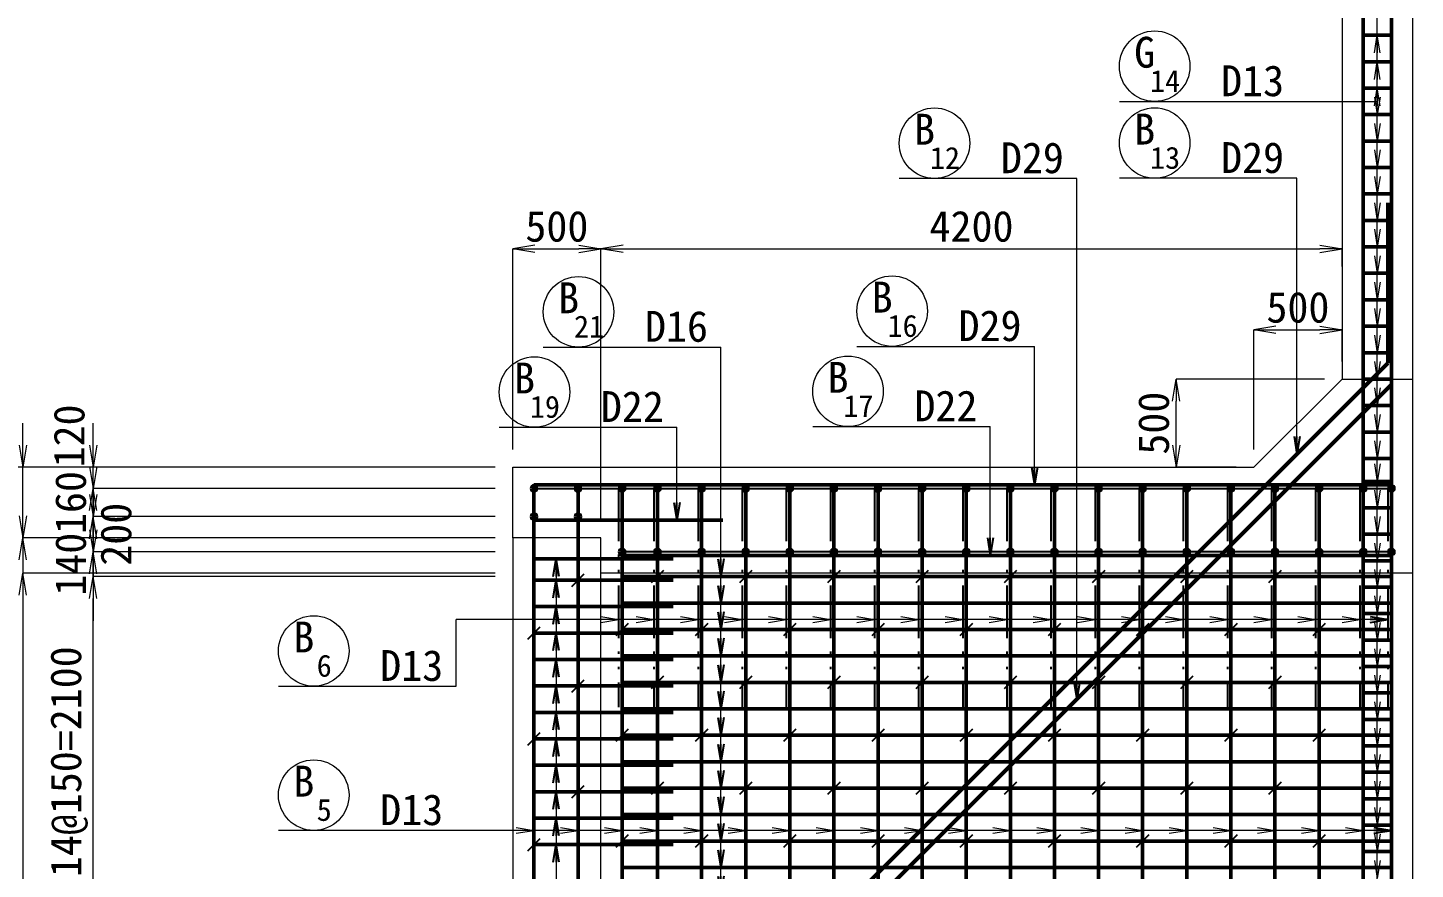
# Model space of a CAD drawing. Header units: millimetres. Extents: x 169470 to 758170, y -17820 to 11880.
# Drawn here: x 299221 to 307085, y -2255 to 2518 of the extents above; entities that cross this region are included whole.
import ezdxf
from ezdxf.enums import TextEntityAlignment as Align

# ---------------------------------------------------------------- set-up
doc = ezdxf.new("R2010")
doc.units = ezdxf.units.MM
doc.header["$LTSCALE"] = 50
doc.header["$PDSIZE"] = 300
doc.linetypes.add('SXF_二点短鎖線', pattern=[11, 6, -1.5, 0.25, -1.5, 0.25, -1.5])
doc.layers.get('Defpoints').update_dxf_attribs({"color": 151})
for name, color, linetype, lineweight in [('D-BGD', 7, 'Continuous', 13), ('D-STR', 1, 'Continuous', 50), ('D-STR-DIM', 7, 'Continuous', 13), ('D-STR-HTXT', 7, 'Continuous', 13), ('D-STR-STR2', 6, 'Continuous', 25), ('D-STR-STR3', 4, 'Continuous', 25), ('D-STR-STR4', 6, 'SXF_二点短鎖線', 25), ('D-STR-TXT', 7, 'Continuous', 13)]:
    doc.layers.add(name, color=color, linetype=linetype, lineweight=lineweight)
doc.styles.add('MS ゴシック', font='MS Gothic.ttf')
doc.styles.add('YOKO_GOTHIC', font='MS Gothic.ttf')
doc.dimstyles.new('DIM-50', dxfattribs={"dimscale": 50, "dimtxt": 3.5, "dimasz": 2.5, "dimexe": 0, "dimexo": 2, "dimgap": 0.8, "dimtad": 1, "dimdec": 0, "dimzin": 1, "dimdsep": 46, "dimtxsty": 'MS ゴシック', "dimblk": 'OPEN', "dimcen": 0.1, "dimclrd": 256, "dimclre": 256, "dimclrt": 256, "dimaunit": 1, "dimadec": 3, "dimazin": 0, "dimtfac": 1, "dimtdec": 0, "dimtix": 1, "dimtmove": 2, "dimatfit": 3, "dimldrblk": 'OPEN', "dimfxl": 1, "dimlwd": -1, "dimlwe": -1, "dimarcsym": 2})
doc.dimstyles.new('S50', dxfattribs={"dimscale": 50, "dimtxt": 3.5, "dimasz": 2, "dimexe": 1, "dimexo": 1, "dimgap": 1, "dimtad": 1, "dimdec": 0, "dimzin": 1, "dimdsep": 46, "dimtxsty": 'YOKO_GOTHIC', "dimblk": 'OPEN', "dimcen": 0, "dimclrd": 256, "dimclre": 256, "dimclrt": 256, "dimaunit": 1, "dimadec": 3, "dimazin": 0, "dimtfac": 1, "dimtdec": 0, "dimtix": 1, "dimtmove": 2, "dimatfit": 3, "dimldrblk": 'OPEN', "dimfxl": 1, "dimlwd": -1, "dimlwe": -1, "dimarcsym": 0})

# ---------------------------------------------------------------- blocks, each defined once
blk = doc.blocks.new('_Open')
at = {"color": 0, "linetype": 'ByBlock', "lineweight": -2}
for p, q in [((-1, 0.167), (0, 0)), ((-1, -0.167), (0, 0)), ((0, 0), (-1, 0))]:
    blk.add_line(p, q, dxfattribs=at)
blk = doc.blocks.new('*D1918')
at = {"layer": 'D-STR-DIM', "transparency": 16777216}
for p, q in [((306170.3, 125.4), (306170.3, 804.3)), ((306295.3, 804.3), (306545.3, 804.3)), ((306670.3, 625.4), (306670.3, 804.3))]:
    blk.add_line(p, q, dxfattribs=at)
at = {"layer": 'Defpoints', "color": 0, "transparency": 16777216}
for p in [(306670.3, 804.3), (306670.3, 525.4), (306170.3, 25.4)]:
    blk.add_point(p, dxfattribs=at)
at = {"layer": 'D-STR-DIM', "transparency": 16777216, "xscale": 125, "yscale": 125, "zscale": 125, "rotation": 180}
blk.add_blockref('_Open', (306170.3, 804.3), dxfattribs=at)
at = {"layer": 'D-STR-DIM', "transparency": 16777216, "xscale": 125, "yscale": 125, "zscale": 125}
blk.add_blockref('_Open', (306670.3, 804.3), dxfattribs=at)
at = {"layer": 'D-STR-DIM', "transparency": 16777216, "insert": (306420.3, 931.8), "char_height": 175, "attachment_point": 5, "style": 'MS ゴシック'}
blk.add_mtext('500', dxfattribs=at)
blk = doc.blocks.new('0930-1')
at = {"layer": 'D-STR-STR2'}
for radius in [20, 10]:
    blk.add_circle((1654010.5, -311924.3), radius, dxfattribs=at)
blk = doc.blocks.new('*D819')
at = {"layer": 'D-STR-DIM', "transparency": 16777216}
for p, q in [((307050.3, 3975.4), (307491.7, 3975.4)), ((307491.7, -3249.6), (307491.7, 3850.4)), ((307170.3, -3374.6), (307491.7, -3374.6))]:
    blk.add_line(p, q, dxfattribs=at)
at = {"layer": 'Defpoints', "color": 0, "transparency": 16777216}
for p in [(306950.3, 3975.4), (307491.7, 3975.4), (307070.3, -3374.6)]:
    blk.add_point(p, dxfattribs=at)
at = {"layer": 'D-STR-DIM', "transparency": 16777216, "xscale": 125, "yscale": 125, "zscale": 125}
for p, rotation in [((307491.7, 3975.4), 90), ((307491.7, -3374.6), 270)]:
    blk.add_blockref('_Open', p, dxfattribs=dict(at, rotation=rotation))
at = {"layer": 'D-STR-DIM', "transparency": 16777216, "insert": (307354.9, 300.4), "char_height": 175, "attachment_point": 5, "rotation": 90, "style": 'MS ゴシック'}
blk.add_mtext('49@150=7350', dxfattribs=at)
blk = doc.blocks.new('*D821')
at = {"layer": 'D-STR-DIM', "transparency": 16777216}
for p, q in [((301370, 25.4), (298792.4, 25.4)), ((298792.4, -99.6), (298792.4, -3749.6)), ((301870, -3874.6), (298792.4, -3874.6))]:
    blk.add_line(p, q, dxfattribs=at)
at = {"layer": 'Defpoints', "color": 0, "transparency": 16777216}
for p in [(301470, 25.4), (298792.4, -3874.6), (301970, -3874.6)]:
    blk.add_point(p, dxfattribs=at)
at = {"layer": 'D-STR-DIM', "transparency": 16777216, "xscale": 125, "yscale": 125, "zscale": 125}
for p, rotation in [((298792.4, 25.4), 90), ((298792.4, -3874.6), 270)]:
    blk.add_blockref('_Open', p, dxfattribs=dict(at, rotation=rotation))
at = {"layer": 'D-STR-DIM', "transparency": 16777216, "insert": (298664.9, -1924.6), "char_height": 175, "attachment_point": 5, "rotation": 90, "style": 'MS ゴシック'}
blk.add_mtext('3900', dxfattribs=at)
blk = doc.blocks.new('*D822')
at = {"layer": 'D-STR-DIM', "transparency": 16777216}
for p, q in [((301870, -574.6), (299192.4, -574.6)), ((299192.4, -699.6), (299192.4, -2449.6)), ((301870, -2574.6), (299192.4, -2574.6))]:
    blk.add_line(p, q, dxfattribs=at)
at = {"layer": 'Defpoints', "color": 0, "transparency": 16777216}
for p in [(301970, -574.6), (299192.4, -2574.6), (301970, -2574.6)]:
    blk.add_point(p, dxfattribs=at)
at = {"layer": 'D-STR-DIM', "transparency": 16777216, "xscale": 125, "yscale": 125, "zscale": 125}
for p, rotation in [((299192.4, -574.6), 90), ((299192.4, -2574.6), 270)]:
    blk.add_blockref('_Open', p, dxfattribs=dict(at, rotation=rotation))
at = {"layer": 'D-STR-DIM', "transparency": 16777216, "insert": (299064.9, -1574.6), "char_height": 175, "attachment_point": 5, "rotation": 90, "style": 'MS ゴシック'}
blk.add_mtext('2000', dxfattribs=at)
blk = doc.blocks.new('*D823')
at = {"layer": 'D-STR-DIM', "transparency": 16777216}
for p, q in [((299192.4, 150.4), (299192.4, 275.4)), ((301870, 25.4), (299192.4, 25.4)), ((299192.4, -374.6), (299192.4, 25.4)), ((301870, -374.6), (299192.4, -374.6)), ((299192.4, -499.6), (299192.4, -624.6))]:
    blk.add_line(p, q, dxfattribs=at)
at = {"layer": 'Defpoints', "color": 0, "transparency": 16777216}
for p in [(299192.4, 25.4), (301970, 25.4), (301970, -374.6)]:
    blk.add_point(p, dxfattribs=at)
at = {"layer": 'D-STR-DIM', "transparency": 16777216, "xscale": 125, "yscale": 125, "zscale": 125}
for p, rotation in [((299192.4, 25.4), 270), ((299192.4, -374.6), 90)]:
    blk.add_blockref('_Open', p, dxfattribs=dict(at, rotation=rotation))
at = {"layer": 'D-STR-DIM', "transparency": 16777216, "insert": (299064.9, -174.6), "char_height": 175, "attachment_point": 5, "rotation": 90, "style": 'MS ゴシック'}
blk.add_mtext('400', dxfattribs=at)
blk = doc.blocks.new('*D827')
at = {"layer": 'D-STR-DIM', "transparency": 16777216}
for p, q in [((301870, -594.6), (299592.4, -594.6)), ((299592.4, -2569.6), (299592.4, -719.6)), ((301870, -2694.6), (299592.4, -2694.6))]:
    blk.add_line(p, q, dxfattribs=at)
at = {"layer": 'Defpoints', "color": 0, "transparency": 16777216}
for p in [(299592.4, -594.6), (301970, -594.6), (301970, -2694.6)]:
    blk.add_point(p, dxfattribs=at)
at = {"layer": 'D-STR-DIM', "transparency": 16777216, "xscale": 125, "yscale": 125, "zscale": 125}
for p, rotation in [((299592.4, -594.6), 90), ((299592.4, -2694.6), 270)]:
    blk.add_blockref('_Open', p, dxfattribs=dict(at, rotation=rotation))
at = {"layer": 'D-STR-DIM', "transparency": 16777216, "insert": (299455.6, -1644.6), "char_height": 175, "attachment_point": 5, "rotation": 90, "style": 'MS ゴシック'}
blk.add_mtext('14@150=2100', dxfattribs=at)
blk = doc.blocks.new('*D828')
at = {"layer": 'D-STR-DIM', "transparency": 16777216}
for p, q in [((299592.4, -329.6), (299592.4, -204.6)), ((301870, -454.6), (299592.4, -454.6)), ((299592.4, -594.6), (299592.4, -454.6)), ((301870, -594.6), (299592.4, -594.6)), ((299592.4, -719.6), (299592.4, -844.6))]:
    blk.add_line(p, q, dxfattribs=at)
at = {"layer": 'Defpoints', "color": 0, "transparency": 16777216}
for p in [(299592.4, -454.6), (301970, -454.6), (301970, -594.6)]:
    blk.add_point(p, dxfattribs=at)
at = {"layer": 'D-STR-DIM', "transparency": 16777216, "xscale": 125, "yscale": 125, "zscale": 125}
for p, rotation in [((299592.4, -454.6), 270), ((299592.4, -594.6), 90)]:
    blk.add_blockref('_Open', p, dxfattribs=dict(at, rotation=rotation))
at = {"layer": 'D-STR-DIM', "transparency": 16777216, "insert": (299464.9, -524.6), "char_height": 175, "attachment_point": 5, "rotation": 90, "style": 'MS ゴシック'}
blk.add_mtext('140', dxfattribs=at)
blk = doc.blocks.new('*D829')
at = {"layer": 'D-STR-DIM', "transparency": 16777216}
for p, q in [((299592.4, 30.4), (299592.4, 155.4)), ((301870, -94.6), (299592.4, -94.6)), ((299592.4, -254.6), (299592.4, -94.6)), ((301870, -254.6), (299592.4, -254.6)), ((299592.4, -379.6), (299592.4, -504.6))]:
    blk.add_line(p, q, dxfattribs=at)
at = {"layer": 'Defpoints', "color": 0, "transparency": 16777216}
for p in [(299592.4, -94.6), (301970, -94.6), (301970, -254.6)]:
    blk.add_point(p, dxfattribs=at)
at = {"layer": 'D-STR-DIM', "transparency": 16777216, "xscale": 125, "yscale": 125, "zscale": 125}
for p, rotation in [((299592.4, -94.6), 270), ((299592.4, -254.6), 90)]:
    blk.add_blockref('_Open', p, dxfattribs=dict(at, rotation=rotation))
at = {"layer": 'D-STR-DIM', "transparency": 16777216, "insert": (299464.9, -174.6), "char_height": 175, "attachment_point": 5, "rotation": 90, "style": 'MS ゴシック'}
blk.add_mtext('160', dxfattribs=at)
blk = doc.blocks.new('*D830')
at = {"layer": 'D-STR-DIM', "transparency": 16777216}
for p, q in [((299592.4, 150.4), (299592.4, 275.4)), ((301870, 25.4), (299592.4, 25.4)), ((299592.4, -94.6), (299592.4, 25.4)), ((301870, -94.6), (299592.4, -94.6)), ((299592.4, -219.6), (299592.4, -344.6))]:
    blk.add_line(p, q, dxfattribs=at)
at = {"layer": 'Defpoints', "color": 0, "transparency": 16777216}
for p in [(299592.4, 25.4), (301970, 25.4), (301970, -94.6)]:
    blk.add_point(p, dxfattribs=at)
at = {"layer": 'D-STR-DIM', "transparency": 16777216, "xscale": 125, "yscale": 125, "zscale": 125}
for p, rotation in [((299592.4, 25.4), 270), ((299592.4, -94.6), 90)]:
    blk.add_blockref('_Open', p, dxfattribs=dict(at, rotation=rotation))
at = {"layer": 'D-STR-DIM', "transparency": 16777216, "insert": (299456.4, 203), "char_height": 175, "attachment_point": 5, "rotation": 90, "style": 'MS ゴシック'}
blk.add_mtext('120', dxfattribs=at)
blk = doc.blocks.new('*D1927')
at = {"layer": 'D-STR-DIM', "transparency": 16777216}
for p, q in [((306570.3, 525.4), (305730.8, 525.4)), ((305730.8, 150.4), (305730.8, 400.4)), ((306070.3, 25.4), (305730.8, 25.4))]:
    blk.add_line(p, q, dxfattribs=at)
at = {"layer": 'Defpoints', "color": 0, "transparency": 16777216}
for p in [(305730.8, 525.4), (306670.3, 525.4), (306170.3, 25.4)]:
    blk.add_point(p, dxfattribs=at)
at = {"layer": 'D-STR-DIM', "transparency": 16777216, "xscale": 125, "yscale": 125, "zscale": 125}
for p, rotation in [((305730.8, 525.4), 90), ((305730.8, 25.4), 270)]:
    blk.add_blockref('_Open', p, dxfattribs=dict(at, rotation=rotation))
at = {"layer": 'D-STR-DIM', "transparency": 16777216, "insert": (305603.3, 275.4), "char_height": 175, "attachment_point": 5, "rotation": 90, "style": 'MS ゴシック'}
blk.add_mtext('500', dxfattribs=at)
blk = doc.blocks.new('*D1928')
at = {"layer": 'D-STR-DIM', "transparency": 16777216}
for p, q in [((301970, 125.4), (301970, 1263.6)), ((302095, 1263.6), (302345, 1263.6)), ((302470, -274.6), (302470, 1263.6))]:
    blk.add_line(p, q, dxfattribs=at)
at = {"layer": 'Defpoints', "color": 0, "transparency": 16777216}
for p in [(302470, 1263.6), (301970, 25.4), (302470, -374.6)]:
    blk.add_point(p, dxfattribs=at)
at = {"layer": 'D-STR-DIM', "transparency": 16777216, "xscale": 125, "yscale": 125, "zscale": 125, "rotation": 180}
blk.add_blockref('_Open', (301970, 1263.6), dxfattribs=at)
at = {"layer": 'D-STR-DIM', "transparency": 16777216, "xscale": 125, "yscale": 125, "zscale": 125}
blk.add_blockref('_Open', (302470, 1263.6), dxfattribs=at)
at = {"layer": 'D-STR-DIM', "transparency": 16777216, "insert": (302220, 1391.1), "char_height": 175, "attachment_point": 5, "style": 'MS ゴシック'}
blk.add_mtext('500', dxfattribs=at)
blk = doc.blocks.new('*D1929')
at = {"layer": 'D-STR-DIM', "transparency": 16777216}
for p, q in [((302470, -274.6), (302470, 1263.6)), ((302595, 1263.6), (306545.3, 1263.6)), ((306670.3, 1163.6), (306670.3, 1263.6))]:
    blk.add_line(p, q, dxfattribs=at)
at = {"layer": 'Defpoints', "color": 0, "transparency": 16777216}
for p in [(306670.3, 1263.6), (306670.3, 1263.6), (302470, -374.6)]:
    blk.add_point(p, dxfattribs=at)
at = {"layer": 'D-STR-DIM', "transparency": 16777216, "xscale": 125, "yscale": 125, "zscale": 125, "rotation": 180}
blk.add_blockref('_Open', (302470, 1263.6), dxfattribs=at)
at = {"layer": 'D-STR-DIM', "transparency": 16777216, "xscale": 125, "yscale": 125, "zscale": 125}
blk.add_blockref('_Open', (306670.3, 1263.6), dxfattribs=at)
at = {"layer": 'D-STR-DIM', "transparency": 16777216, "insert": (304570.1, 1391.1), "char_height": 175, "attachment_point": 5, "style": 'MS ゴシック'}
blk.add_mtext('4200', dxfattribs=at)
blk = doc.blocks.new('*D1963')
at = {"layer": 'D-STR-DIM', "transparency": 16777216}
for p, q in [((299192.4, -249.6), (299192.4, -124.6)), ((301870, -374.6), (299192.4, -374.6)), ((299192.4, -374.6), (299192.4, -574.6)), ((301870, -574.6), (299192.4, -574.6)), ((299192.4, -699.6), (299192.4, -824.6))]:
    blk.add_line(p, q, dxfattribs=at)
at = {"layer": 'Defpoints', "color": 0, "transparency": 16777216}
for p in [(301970, -374.6), (299192.4, -574.6), (301970, -574.6)]:
    blk.add_point(p, dxfattribs=at)
at = {"layer": 'D-STR-DIM', "transparency": 16777216, "xscale": 125, "yscale": 125, "zscale": 125}
for p, rotation in [((299192.4, -374.6), 270), ((299192.4, -574.6), 90)]:
    blk.add_blockref('_Open', p, dxfattribs=dict(at, rotation=rotation))
at = {"layer": 'D-STR-DIM', "transparency": 16777216, "insert": (299054.9, -552.4), "char_height": 175, "attachment_point": 5, "rotation": 90, "style": 'MS ゴシック'}
blk.add_mtext('200', dxfattribs=at)
blk = doc.blocks.new('*D1308')
at = {"layer": 'D-STR-DIM', "transparency": 16777216}
for p, q in [((299592.4, -129.6), (299592.4, -4.6)), ((301870, -254.6), (299592.4, -254.6)), ((299592.4, -454.6), (299592.4, -254.6)), ((301870, -454.6), (299592.4, -454.6)), ((299592.4, -579.6), (299592.4, -704.6))]:
    blk.add_line(p, q, dxfattribs=at)
at = {"layer": 'Defpoints', "color": 0, "transparency": 16777216}
for p in [(299592.4, -254.6), (301970, -254.6), (301970, -454.6)]:
    blk.add_point(p, dxfattribs=at)
at = {"layer": 'D-STR-DIM', "transparency": 16777216, "xscale": 125, "yscale": 125, "zscale": 125}
for p, rotation in [((299592.4, -254.6), 270), ((299592.4, -454.6), 90)]:
    blk.add_blockref('_Open', p, dxfattribs=dict(at, rotation=rotation))
at = {"layer": 'D-STR-DIM', "transparency": 16777216, "insert": (299721.7, -354.6), "char_height": 175, "attachment_point": 5, "rotation": 90, "style": 'MS ゴシック'}
blk.add_mtext('200', dxfattribs=at)

msp = doc.modelspace()

# ---------------------------------------------------------------- linework, layer by layer
at = {"layer": 'D-BGD'}
for p, q in [((306670.29, 3625.43), (306670.29, 525.43)), ((307070.29, 3625.43), (307070.29, -3474.57)), ((306670.29, 525.43), (306170.29, 25.43)), ((306670.29, 525.43), (307070.29, 525.43)), ((301970, -374.57), (301970, 25.43)), ((301970, 25.43), (306170.29, 25.43)), ((301970, -174.57), (301970, -74.57)), ((301970, -374.57), (301970, -2774.57)), ((307070.29, -574.57), (302470, -574.57))]:
    msp.add_line(p, q, dxfattribs=at)
msp.add_lwpolyline([(301970, -2774.57), (302470, -2774.57), (302470, -374.57), (301970, -374.57)], dxfattribs=at)
at = {"layer": 'D-STR'}
for p, q in [((306790.29, 4255.43), (306790.29, -3744.57)), ((306950.29, 4255.43), (306950.29, -3744.57)), ((306790.29, 2475.43), (306950.29, 2475.43)), ((306790.29, 2325.43), (306950.29, 2325.43)), ((306790.29, 2175.43), (306950.29, 2175.43)), ((306790.29, 2025.43), (306950.29, 2025.43)), ((306790.29, 1875.43), (306950.29, 1875.43)), ((306790.29, 1725.43), (306950.29, 1725.43)), ((306790.29, 1575.43), (306950.29, 1575.43)), ((306930.29, 1525.72), (306930.29, 615.72)), ((306790.29, 1425.43), (306950.29, 1425.43)), ((306790.29, 1275.43), (306950.29, 1275.43)), ((306790.29, 1125.43), (306950.29, 1125.43)), ((306790.29, 975.43), (306950.29, 975.43)), ((306790.29, 825.43), (306950.29, 825.43)), ((306790.29, 675.43), (306950.29, 675.43)), ((306930.29, 615.72), (302590, -3724.57)), ((306950.29, 494.3), (302731.42, -3724.57)), ((306790.29, 525.43), (306950.29, 525.43)), ((306790.29, 375.43), (306950.29, 375.43)), ((306790.29, 225.43), (306950.29, 225.43)), ((306790.29, 75.43), (306950.29, 75.43)), ((302090, -74.57), (306950.29, -74.57)), ((306790.29, -54.57), (306950.29, -54.57)), ((302090, -94.57), (302090, -3724.57)), ((302340, -94.57), (302340, -3724.57)), ((302590, -94.57), (302590, -3724.57)), ((302790.29, -94.57), (302790.29, -3724.57)), ((303040.29, -94.57), (303040.29, -3724.57)), ((303290.29, -94.57), (303290.29, -3724.57)), ((303540.29, -94.57), (303540.29, -3724.57)), ((303790.29, -94.57), (303790.29, -3724.57)), ((304040.29, -94.57), (304040.29, -3724.57)), ((304290.29, -94.57), (304290.29, -3724.57)), ((304540.29, -94.57), (304540.29, -3724.57)), ((304790.29, -94.57), (304790.29, -3724.57)), ((305040.29, -94.57), (305040.29, -3724.57)), ((305290.29, -94.57), (305290.29, -3724.57)), ((305540.29, -94.57), (305540.29, -3724.57)), ((305790.29, -94.57), (305790.29, -3724.57)), ((306040.29, -94.57), (306040.29, -3724.57)), ((306290.29, -94.57), (306290.29, -3724.57)), ((306540.29, -94.57), (306540.29, -3724.57)), ((306790.29, -204.57), (306950.29, -204.57)), ((302090, -274.57), (303160, -274.57)), ((306790.29, -354.57), (306950.29, -354.57)), ((302090, -494.57), (302880, -494.57)), ((302590, -474.57), (306950.29, -474.57)), ((306790.29, -504.57), (306950.29, -504.57)), ((302090, -614.57), (302880, -614.57)), ((306950.29, -594.57), (302590, -594.57)), ((306790.29, -654.57), (306950.29, -654.57)), ((302090, -764.57), (302880, -764.57)), ((306950.29, -744.57), (302590, -744.57)), ((306790.29, -804.57), (306950.29, -804.57)), ((302090, -914.57), (302880, -914.57)), ((306950.29, -894.57), (302590, -894.57)), ((306790.29, -954.57), (306950.29, -954.57)), ((302090, -1064.57), (302880, -1064.57)), ((306950.29, -1044.57), (302590, -1044.57)), ((306790.29, -1104.57), (306950.29, -1104.57)), ((302090, -1214.57), (302880, -1214.57)), ((306950.29, -1194.57), (302590, -1194.57)), ((306790.29, -1254.57), (306950.29, -1254.57)), ((302090, -1364.57), (302880, -1364.57)), ((306950.29, -1344.57), (302590, -1344.57)), ((306790.29, -1404.57), (306950.29, -1404.57)), ((302090, -1514.57), (302880, -1514.57)), ((306950.29, -1494.57), (302590, -1494.57)), ((306790.29, -1554.57), (306950.29, -1554.57)), ((306950.29, -1644.57), (302590, -1644.57)), ((302090, -1664.57), (302880, -1664.57)), ((306790.29, -1704.57), (306950.29, -1704.57)), ((306950.29, -1794.57), (302590, -1794.57)), ((302090, -1814.57), (302880, -1814.57)), ((306790.29, -1854.57), (306950.29, -1854.57)), ((302090, -1964.57), (302880, -1964.57)), ((306950.29, -1944.57), (302590, -1944.57)), ((306790.29, -2004.57), (306950.29, -2004.57)), ((302090, -2114.57), (302880, -2114.57)), ((306950.29, -2094.57), (302590, -2094.57)), ((306790.29, -2154.57), (306950.29, -2154.57)), ((306950.29, -2244.57), (302590, -2244.57))]:
    msp.add_line(p, q, dxfattribs=at)
at = {"layer": 'D-STR-HTXT'}
for p, q in [((306870.29, -2754.57), (306870.29, 3975.43)), ((305408.21, 2100.2), (306870.29, 2100.2)), ((305166.8, 1663.5), (304160.24, 1663.5)), ((306414.78, 1664.37), (305408.21, 1664.37)), ((303920.14, 711.22), (304926.7, 711.22)), ((302142.89, 707.29), (303149.46, 707.29)), ((301892.89, 252.25), (302899.46, 252.25)), ((303670.14, 256.19), (304676.7, 256.19)), ((300642.05, -1216.38), (301648.62, -1216.38))]:
    msp.add_line(p, q, dxfattribs=at)
msp.add_lwpolyline([(301648.62, -1216.38), (301648.62, -838.1)], dxfattribs=at)
at = {"layer": 'D-STR-HTXT', "color": 4}
for centre in [(305608.21, 2300.2), (302342.89, 907.29)]:
    msp.add_circle(centre, 200, dxfattribs=at)
at = {"layer": 'D-STR-HTXT'}
for centre in [(304360.24, 1863.5), (305608.21, 1864.37), (304120.14, 911.22), (302092.89, 452.25), (303870.14, 456.19), (300842.05, -1016.38), (300842.05, -1834.06)]:
    msp.add_circle(centre, 200, dxfattribs=at)
at = {"layer": 'D-STR-STR3', "color": 2}
for p, q in [((302304.64, -649.93), (302375.35, -579.22)), ((302054.64, -949.93), (302125.35, -879.22)), ((302304.64, -1249.93), (302375.35, -1179.22)), ((302054.64, -1549.93), (302125.35, -1479.22)), ((302304.64, -1849.93), (302375.35, -1779.22)), ((302054.64, -2149.93), (302125.35, -2079.22))]:
    msp.add_line(p, q, dxfattribs=at)
at = {"layer": 'D-STR-STR3'}
for p, q in [((302756.3, -628.56), (302827.01, -557.85)), ((303256.3, -628.56), (303327.01, -557.85)), ((303756.3, -628.56), (303827.01, -557.85)), ((304256.3, -628.56), (304327.01, -557.85)), ((304756.3, -628.56), (304827.01, -557.85)), ((305256.3, -628.56), (305327.01, -557.85)), ((305756.3, -628.56), (305827.01, -557.85)), ((306256.3, -628.56), (306327.01, -557.85)), ((302556.01, -928.56), (302626.72, -857.85)), ((303006.3, -928.56), (303077.01, -857.85)), ((303506.3, -928.56), (303577.01, -857.85)), ((304006.3, -928.56), (304077.01, -857.85)), ((304506.3, -928.56), (304577.01, -857.85)), ((305006.3, -928.56), (305077.01, -857.85)), ((305506.3, -928.56), (305577.01, -857.85)), ((306006.3, -928.56), (306077.01, -857.85)), ((306506.3, -928.56), (306577.01, -857.85)), ((302756.3, -1228.56), (302827.01, -1157.85)), ((303256.3, -1228.56), (303327.01, -1157.85)), ((303756.3, -1228.56), (303827.01, -1157.85)), ((304256.3, -1228.56), (304327.01, -1157.85)), ((304756.3, -1228.56), (304827.01, -1157.85)), ((305256.3, -1228.56), (305327.01, -1157.85)), ((305756.3, -1228.56), (305827.01, -1157.85)), ((306256.3, -1228.56), (306327.01, -1157.85)), ((302556.01, -1528.56), (302626.72, -1457.85)), ((303006.3, -1528.56), (303077.01, -1457.85)), ((303506.3, -1528.56), (303577.01, -1457.85)), ((304006.3, -1528.56), (304077.01, -1457.85)), ((304506.3, -1528.56), (304577.01, -1457.85)), ((305006.3, -1528.56), (305077.01, -1457.85)), ((305506.3, -1528.56), (305577.01, -1457.85)), ((306006.3, -1528.56), (306077.01, -1457.85)), ((306506.3, -1528.56), (306577.01, -1457.85)), ((302756.3, -1828.56), (302827.01, -1757.85)), ((303256.3, -1828.56), (303327.01, -1757.85)), ((303756.3, -1828.56), (303827.01, -1757.85)), ((304256.3, -1828.56), (304327.01, -1757.85)), ((304756.3, -1828.56), (304827.01, -1757.85)), ((305256.3, -1828.56), (305327.01, -1757.85)), ((305756.3, -1828.56), (305827.01, -1757.85)), ((306256.3, -1828.56), (306327.01, -1757.85)), ((302556.01, -2128.56), (302626.72, -2057.85)), ((303006.3, -2128.56), (303077.01, -2057.85)), ((303506.3, -2128.56), (303577.01, -2057.85)), ((304006.3, -2128.56), (304077.01, -2057.85)), ((304506.3, -2128.56), (304577.01, -2057.85)), ((305006.3, -2128.56), (305077.01, -2057.85)), ((305506.3, -2128.56), (305577.01, -2057.85)), ((306006.3, -2128.56), (306077.01, -2057.85)), ((306506.3, -2128.56), (306577.01, -2057.85))]:
    msp.add_line(p, q, dxfattribs=at)
at = {"layer": 'D-STR-STR4'}
for p, q in [((302570, -94.57), (302570, -1334.87)), ((302770.29, -94.57), (302770.29, -1334.87)), ((303020.29, -94.57), (303020.29, -1334.87)), ((303270.29, -94.57), (303270.29, -1334.87)), ((303520.29, -94.57), (303520.29, -1334.87)), ((303770.29, -94.57), (303770.29, -1334.87)), ((304020.29, -94.57), (304020.29, -1334.87)), ((304270.29, -94.57), (304270.29, -1334.87)), ((304520.29, -94.57), (304520.29, -1334.87)), ((304770.29, -94.57), (304770.29, -1334.87)), ((305020.29, -94.57), (305020.29, -1334.87)), ((305270.29, -94.57), (305270.29, -1334.87)), ((305520.29, -94.57), (305520.29, -1334.87)), ((305770.29, -94.57), (305770.29, -1334.87)), ((306020.29, -94.57), (306020.29, -1334.87)), ((306270.29, -94.57), (306270.29, -1334.87)), ((306520.29, -94.57), (306520.29, -1334.87)), ((306770.29, -94.57), (306770.29, -1334.87)), ((306930.29, -94.57), (306930.29, -1334.87))]:
    msp.add_line(p, q, dxfattribs=at)
at = {"layer": 'Defpoints'}
for p, q in [((302090, -94.57), (306950.29, -94.57)), ((306950.29, -454.57), (302590, -454.57))]:
    msp.add_line(p, q, dxfattribs=at)

# ---------------------------------------------------------------- block references
at = {"layer": 'D-STR-HTXT', "yscale": 100, "zscale": 100}
for p, xscale, rotation in [((306870.29, 2475.43), -100, 270), ((306870.29, 2325.43), -100, 270), ((306870.29, 2175.43), -100, 270), ((306870.29, 2025.43), 100, 270), ((306870.29, 1875.43), -100, 90), ((306870.29, 1725.43), -100, 90), ((306870.29, 1575.43), -100, 90), ((306870.29, 1425.43), -100, 90), ((306870.29, 1275.43), -100, 90), ((306870.29, 1125.43), -100, 90), ((306870.29, 975.43), -100, 90), ((306870.29, 825.43), -100, 90), ((306870.29, 675.43), -100, 90), ((306870.29, 525.43), -100, 90), ((306870.29, 375.43), -100, 90), ((306870.29, 225.43), -100, 90), ((306870.29, 75.43), -100, 90), ((306870.29, -54.57), -100, 90), ((306870.29, -204.57), -100, 90), ((306870.29, -354.57), -100, 90), ((306870.29, -504.57), -100, 90), ((306870.29, -654.57), -100, 90), ((306870.29, -804.57), -100, 90), ((302570, -838.1), -100, 180), ((302770.29, -838.1), -100, 180), ((303020.29, -838.1), -100, 180), ((303270.29, -838.1), -100, 180), ((303520.29, -838.1), -100, 180), ((303770.29, -838.1), -100, 180), ((304020.29, -838.1), -100, 180), ((304270.29, -838.1), -100, 180), ((304520.29, -838.1), -100, 180), ((304770.29, -838.1), -100, 180), ((305020.29, -838.1), -100, 180), ((305270.29, -838.1), -100, 180), ((305520.29, -838.1), -100, 180), ((305770.29, -838.1), -100, 180), ((306020.29, -838.1), -100, 180), ((306270.29, -838.1), -100, 180), ((306520.29, -838.1), -100, 180), ((306770.29, -838.1), -100, 180), ((306870.29, -954.57), -100, 90), ((306870.29, -1104.57), -100, 90), ((306870.29, -1254.57), -100, 90), ((306870.29, -1404.57), -100, 90), ((306870.29, -1554.57), -100, 90), ((306870.29, -1704.57), -100, 90), ((306870.29, -1854.57), -100, 90), ((306870.29, -2004.57), -100, 90), ((302090, -2034.06), -100, 180), ((302340, -2034.06), -100, 180), ((302590, -2034.06), -100, 180), ((302790.29, -2034.06), -100, 180), ((303040.29, -2034.06), -100, 180), ((303290.29, -2034.06), -100, 180), ((303540.29, -2034.06), -100, 180), ((303790.29, -2034.06), -100, 180), ((304040.29, -2034.06), -100, 180), ((304290.29, -2034.06), -100, 180), ((304540.29, -2034.06), -100, 180), ((304790.29, -2034.06), -100, 180), ((305040.29, -2034.06), -100, 180), ((305290.29, -2034.06), -100, 180), ((305540.29, -2034.06), -100, 180), ((305790.29, -2034.06), -100, 180), ((306040.29, -2034.06), -100, 180), ((306290.29, -2034.06), -100, 180), ((306540.29, -2034.06), -100, 180), ((306790.29, -2034.06), -100, 180), ((306870.29, -2154.57), -100, 90), ((306870.29, -2304.57), -100, 90)]:
    msp.add_blockref('_Open', p, dxfattribs=dict(at, xscale=xscale, rotation=rotation))
at = {"layer": 'D-STR-STR2', "xscale": -1, "rotation": 180}
for p in [(-1351920.49, -312018.88), (-1351670.49, -312018.88), (-1351420.49, -312018.88), (-1351220.19, -312018.88), (-1350970.19, -312018.88), (-1350720.19, -312018.88), (-1350470.19, -312018.88), (-1350220.19, -312018.88), (-1349970.19, -312018.88), (-1349720.19, -312018.88), (-1349470.19, -312018.88), (-1349220.19, -312018.88), (-1348970.19, -312018.88), (-1348720.19, -312018.88), (-1348470.19, -312018.88), (-1348220.19, -312018.88), (-1347970.19, -312018.88), (-1347720.19, -312018.88), (-1347470.19, -312018.88), (-1347220.19, -312018.88), (-1347060.19, -312018.88), (-1351920.49, -312178.88), (-1351670.49, -312178.88), (-1351420.49, -312378.88), (-1351220.19, -312378.88), (-1350970.19, -312378.88), (-1350720.19, -312378.88), (-1350470.19, -312378.88), (-1350220.19, -312378.88), (-1349970.19, -312378.88), (-1349720.19, -312378.88), (-1349470.19, -312378.88), (-1349220.19, -312378.88), (-1348970.19, -312378.88), (-1348720.19, -312378.88), (-1348470.19, -312378.88), (-1348220.19, -312378.88), (-1347970.19, -312378.88), (-1347720.19, -312378.88), (-1347470.19, -312378.88), (-1347220.19, -312378.88), (-1347060.19, -312378.88)]:
    msp.add_blockref('0930-1', p, dxfattribs=at)

# ---------------------------------------------------------------- texts
at = {"layer": 'D-STR-TXT', "color": 4, "style": 'YOKO_GOTHIC'}
for s, height, p in [('G', 175, (305551.94, 2291.88)), ('14', 125, (305667.6, 2154.08)), ('B', 175, (302286.62, 898.97)), ('21', 125, (302402.28, 761.17))]:
    msp.add_text(s, height=height, dxfattribs=at).set_placement(p, align=Align.CENTER)
at = {"layer": 'D-STR-TXT', "style": 'YOKO_GOTHIC'}
for s, p in [('D13', (305984.74, 2130.2)), ('D29', (304736.76, 1693.5)), ('D29', (305984.74, 1694.37)), ('D29', (304496.66, 741.22)), ('D22', (302469.41, 282.25)), ('D22', (304246.66, 286.19)), ('D13', (301218.57, -1186.38)), ('D13', (301218.57, -2004.06))]:
    msp.add_text(s, height=175, dxfattribs=at).set_placement(p)
for s, height, p in [('B', 175, (304303.97, 1855.18)), ('B', 175, (305551.94, 1856.06)), ('12', 125, (304419.63, 1717.38)), ('13', 125, (305667.6, 1718.25)), ('B', 175, (304063.86, 902.91)), ('16', 125, (304179.52, 765.1)), ('B', 175, (302036.62, 443.93)), ('B', 175, (303813.86, 447.87)), ('19', 125, (302152.28, 306.13)), ('17', 125, (303929.52, 310.07)), ('B', 175, (300785.78, -1024.7)), ('6', 125, (300901.44, -1162.5)), ('B', 175, (300785.78, -1842.38)), ('5', 125, (300901.44, -1980.18))]:
    msp.add_text(s, height=height, dxfattribs=at).set_placement(p, align=Align.CENTER)
at = {"layer": 'D-STR-TXT', "color": 4, "style": 'YOKO_GOTHIC'}
msp.add_text('D16', height=175, dxfattribs=at).set_placement((302719.41, 737.29))

# ---------------------------------------------------------------- dimensions: what is measured, and where the dimension line sits
at = {"layer": 'D-STR-DIM'}
for base, p1, p2, text, picture, middle in [((307491.75, 3975.43), (307070.29, -3374.57), (306950.29, 3975.43), '49@150=<>', '*D819', (307354.92, 300.43)), ((299592.44, -594.57), (301970, -2694.57), (301970, -594.57), '14@150=<>', '*D827', (299455.62, -1644.57))]:
    dim = msp.add_linear_dim(base=base, p1=p1, p2=p2, angle=90, text=text, dimstyle='DIM-50', dxfattribs=at)
    dim.commit()
    dim.dimension.update_dxf_attribs({"geometry": picture, "text_midpoint": middle})
for base, p1, p2, picture, middle in [((302470, 1263.6), (301970, 25.43), (302470, -374.57), '*D1928', (302220, 1391.1)), ((306670.29, 1263.6), (302470, -374.57), (306670.29, 1263.6), '*D1929', (304570.14, 1391.1)), ((306670.29, 804.3), (306170.29, 25.43), (306670.29, 525.43), '*D1918', (306420.29, 931.8))]:
    dim = msp.add_linear_dim(base=base, p1=p1, p2=p2, dimstyle='DIM-50', dxfattribs=at)
    dim.commit()
    dim.dimension.update_dxf_attribs({"geometry": picture, "text_midpoint": middle})
for base, p1, p2, picture, middle in [((305730.76, 525.43), (306170.29, 25.43), (306670.29, 525.43), '*D1927', (305603.26, 275.43)), ((299192.44, 25.43), (301970, -374.57), (301970, 25.43), '*D823', (299064.94, -174.57)), ((299592.44, -94.57), (301970, -254.57), (301970, -94.57), '*D829', (299464.94, -174.57)), ((298792.44, -3874.57), (301470, 25.43), (301970, -3874.57), '*D821', (298664.94, -1924.57)), ((299592.44, -454.57), (301970, -594.57), (301970, -454.57), '*D828', (299464.94, -524.57)), ((299192.44, -2574.57), (301970, -574.57), (301970, -2574.57), '*D822', (299064.94, -1574.57))]:
    dim = msp.add_linear_dim(base=base, p1=p1, p2=p2, angle=90, dimstyle='DIM-50', dxfattribs=at)
    dim.commit()
    dim.dimension.update_dxf_attribs({"geometry": picture, "text_midpoint": middle})
for base, p1, p2, picture, middle in [((299592.44, 25.43), (301970, -94.57), (301970, 25.43), '*D830', (299456.44, 203.03)), ((299592.44, -254.57), (301970, -454.57), (301970, -254.57), '*D1308', (299721.68, -354.57)), ((299192.44, -574.57), (301970, -374.57), (301970, -574.57), '*D1963', (299054.94, -552.42))]:
    dim = msp.add_linear_dim(base=base, p1=p1, p2=p2, angle=90, dimstyle='DIM-50', dxfattribs=at)
    dim.commit()
    dim.dimension.update_dxf_attribs({"geometry": picture, "text_midpoint": middle, "dimtype": 160})

# ---------------------------------------------------------------- leaders
at = {"layer": 'D-STR-HTXT'}
for points in [[(305166.8, -1289.19), (305166.8, 1663.5)], [(306414.78, 100.21), (306414.78, 1664.37)], [(304926.7, -74.57), (304926.7, 711.22)], [(303149.46, -2544.57), (303149.46, 707.29)], [(302899.46, -274.57), (302899.46, 252.25)], [(304676.7, -474.57), (304676.7, 256.19)], [(303149.46, -594.57), (303149.46, -335.41)], [(302216.18, -494.57), (302216.18, -4527.23)], [(303149.46, -744.57), (303149.46, -485.41)], [(302216.18, -614.57), (302216.18, -1026.84)], [(303149.46, -894.57), (303149.46, -635.41)], [(302216.18, -764.57), (302216.18, -1176.84)], [(303149.46, -1044.57), (303149.46, -785.41)], [(306930.29, -838.1), (301648.62, -838.1)], [(302216.18, -914.57), (302216.18, -1326.84)], [(303149.46, -1194.57), (303149.46, -935.41)], [(302216.18, -1064.57), (302216.18, -1476.84)], [(303149.46, -1344.57), (303149.46, -1085.41)], [(302216.18, -1214.57), (302216.18, -1626.84)], [(303149.46, -1494.57), (303149.46, -1235.41)], [(302216.18, -1364.57), (302216.18, -1776.84)], [(303149.46, -1644.57), (303149.46, -1385.41)], [(302216.18, -1514.57), (302216.18, -1926.84)], [(303149.46, -1794.57), (303149.46, -1535.41)], [(302216.18, -1664.57), (302216.18, -2076.84)], [(303149.46, -1944.57), (303149.46, -1685.41)], [(302216.18, -1814.57), (302216.18, -2226.84)], [(303149.46, -2094.57), (303149.46, -1835.41)], [(302216.18, -1964.57), (302216.18, -2376.84)], [(306950.29, -2034.06), (300642.05, -2034.06)], [(303149.46, -2244.57), (303149.46, -1985.41)], [(302216.18, -2114.57), (302216.18, -2526.84)], [(303149.46, -2394.57), (303149.46, -2135.41)]]:
    msp.add_leader(points, dimstyle='S50', dxfattribs=at)

doc.saveas('drawing.dxf')
